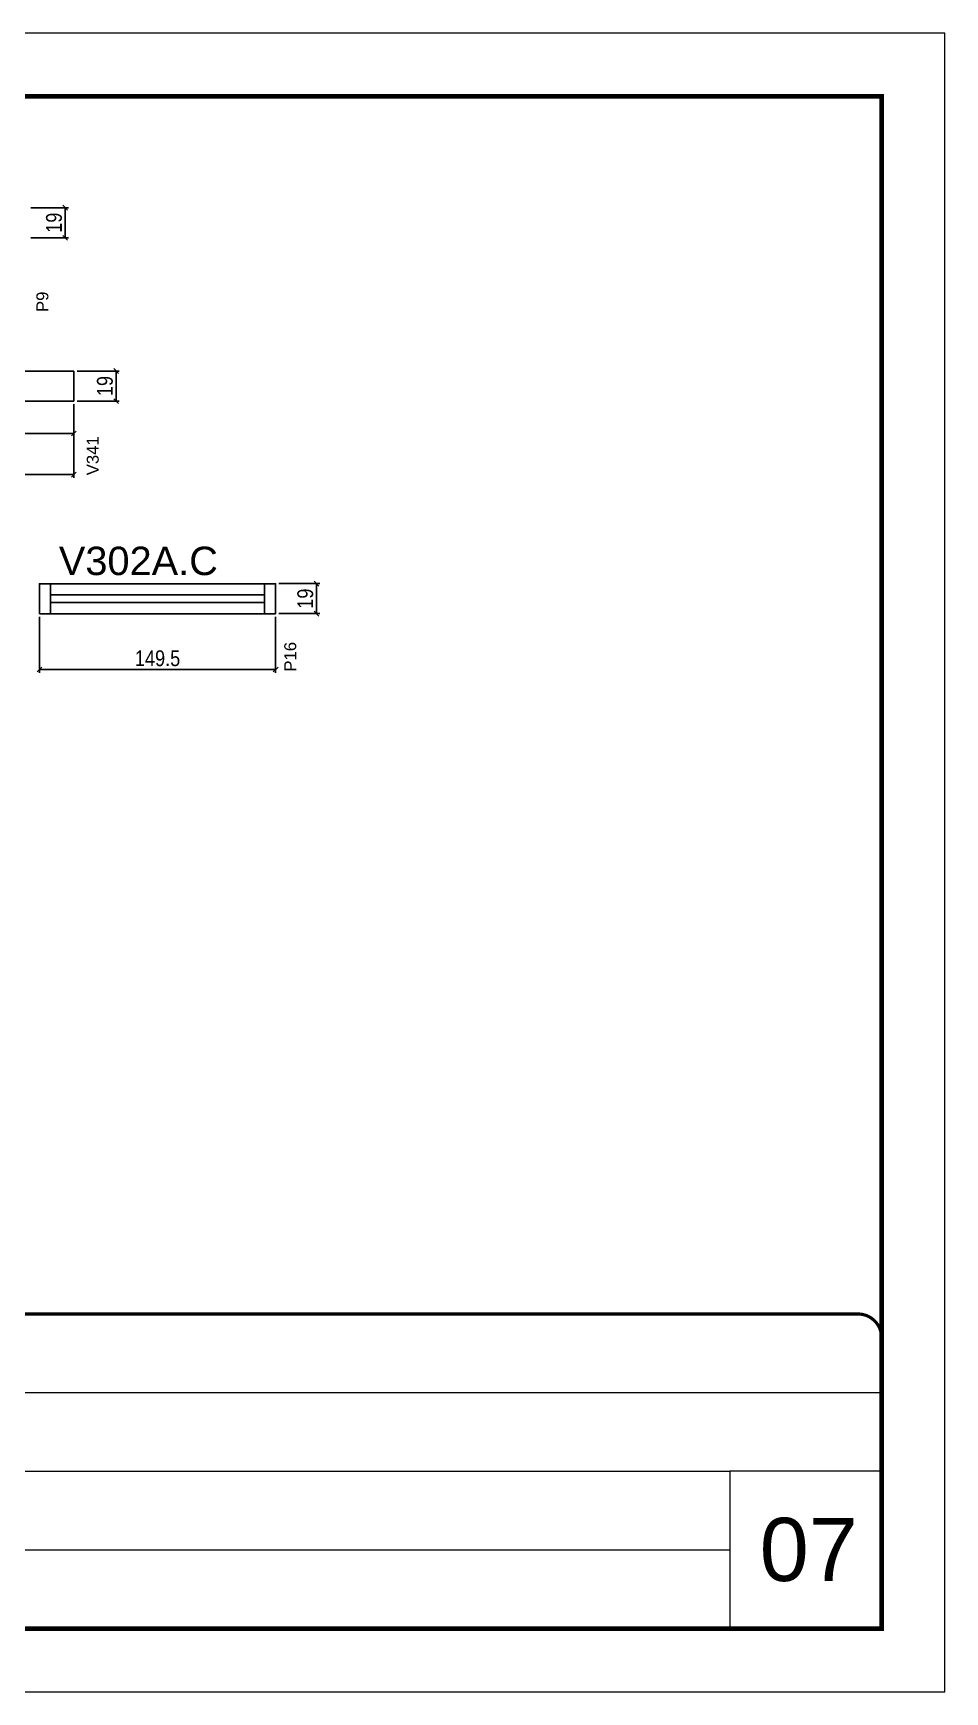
# Model space of a CAD drawing. Extents: x -3394 to 16474, y 3662 to 14397.
# Drawn here: x 8350 to 8927, y 12198 to 13248 of the extents above; entities that cross this region are included whole.
import ezdxf

# ---------------------------------------------------------------- set-up
doc = ezdxf.new("R2010")
doc.units = 0
doc.linetypes.add('CONTINUO', pattern=[0])
doc.linetypes.add('DASHED', pattern=[0.75, 0.5, -0.25])
doc.layers.get('0').update_dxf_attribs({"linetype": 'CONTINUOUS'})
doc.layers.get('Defpoints').update_dxf_attribs({"linetype": 'CONTINUOUS'})
for name, color, linetype, lineweight in [('CARIMBO', 255, 'CONTINUOUS', 9), ('Folhas', 255, 'CONTINUOUS', 9), ('SARRAFO DE PRESSAO', 251, 'DASHED', 9)]:
    doc.layers.add(name, color=color, linetype=linetype, lineweight=lineweight)
for name, color, linetype in [('COTA', 241, 'CONTINUOUS'), ('NOMENCLATURA', 7, 'CONTINUOUS'), ('Painéis', 200, 'CONTINUOUS'), ('SARR_2.2x7', 40, 'CONTINUOUS')]:
    doc.layers.add(name, color=color, linetype=linetype)
doc.styles.add('ARIAL', font='arial.ttf')
doc.styles.add('COTA TECNICA', font='techl___.ttf', dxfattribs={"height": 10})
doc.dimstyles.new('PAINEL', dxfattribs={"dimtxt": 10, "dimasz": 3, "dimexe": 3, "dimexo": 3, "dimgap": 3, "dimtad": 1, "dimdec": 1, "dimzin": 12, "dimdsep": 46, "dimtxsty": 'COTA TECNICA', "dimblk1": 'OBLIQUE', "dimblk2": 'OBLIQUE', "dimsah": 1, "dimcen": 0.9, "dimclrd": 4, "dimclre": 4, "dimclrt": 240, "dimadec": 1, "dimazin": 3, "dimtfac": 1, "dimtdec": 1, "dimtmove": 0, "dimatfit": 3, "dimfxl": 1, "dimtolj": 1, "dimtzin": 12, "dimarcsym": 0})

# ---------------------------------------------------------------- blocks, each defined once
blk = doc.blocks.new('9999999999')
at = {"color": 30, "linetype": 'CONTINUO'}
for p, q in [((98564.6, 34379.6), (99584, 34379.6)), ((98564.6, 34329.8), (99488, 34329.8)), ((99584, 34329.8), (99488, 34329.8)), ((99488, 34329.8), (99488, 34230.2)), ((98564.6, 34280), (99488, 34280))]:
    blk.add_line(p, q, dxfattribs=at)
at = {"color": 30, "linetype": 'CONTINUO', "const_width": 2}
blk.add_lwpolyline([(99584, 34230.2), (99584, 34414.4, 0.414214), (99569, 34429.4), (98229, 34429.4, 0.414214), (98214, 34414.4), (98214, 34245.2, 0.414214), (98229, 34230.2), (99584, 34230.2)], format="xyb", dxfattribs=at)
at = {"layer": 'Folhas'}
blk.add_lwpolyline([(98139, 34190.2), (99624, 34190.2), (99624, 35240.2), (98139, 35240.2)], close=True, dxfattribs=at)
at = {"layer": 'Folhas', "color": 30, "const_width": 3}
blk.add_lwpolyline([(98214, 34230.2), (99584, 34230.2), (99584, 35200.2), (98214, 35200.2)], close=True, dxfattribs=at)
blk = doc.blocks.new('_Oblique')
at = {"color": 0, "linetype": 'ByBlock', "lineweight": -2}
blk.add_line((-0.5, -0.5), (0.5, 0.5), dxfattribs=at)
blk = doc.blocks.new('*D60')
at = {"layer": 'COTA', "color": 4, "linetype": 'Continuous', "lineweight": -2, "transparency": 16777216}
for p, q in [((8349, 13137.5), (8372.7, 13137.5)), ((8370.7, 13118.5), (8370.7, 13137.5)), ((8349, 13118.5), (8372.7, 13118.5))]:
    blk.add_line(p, q, dxfattribs=at)
at = {"layer": 'Defpoints', "color": 0, "linetype": 'Continuous', "transparency": 16777216}
for p in [(8347, 13137.5), (8370.7, 13137.5), (8347, 13118.5)]:
    blk.add_point(p, dxfattribs=at)
at = {"layer": 'COTA', "color": 4, "linetype": 'Continuous', "lineweight": -2, "transparency": 16777216, "xscale": 3, "yscale": 3, "zscale": 3}
for p, rotation in [((8370.7, 13137.5), 90), ((8370.7, 13118.5), 270)]:
    blk.add_blockref('_Oblique', p, dxfattribs=dict(at, rotation=rotation))
at = {"layer": 'COTA', "color": 240, "linetype": 'Continuous', "transparency": 16777216, "insert": (8363.6, 13128), "char_height": 10, "attachment_point": 5, "rotation": 90, "style": 'COTA TECNICA'}
blk.add_mtext('\\A1;19', dxfattribs=at)
blk = doc.blocks.new('*D64')
at = {"layer": 'COTA', "color": 4, "linetype": 'Continuous', "lineweight": -2, "transparency": 16777216}
for p, q in [((8132.2, 13013.1), (8132.2, 12992.6)), ((8376.2, 13013.1), (8376.2, 12992.6)), ((8376.2, 12994.6), (8132.2, 12994.6))]:
    blk.add_line(p, q, dxfattribs=at)
at = {"layer": 'Defpoints', "color": 0, "linetype": 'Continuous', "transparency": 16777216}
for p in [(8132.2, 13015.1), (8376.2, 13015.1), (8132.2, 12994.6)]:
    blk.add_point(p, dxfattribs=at)
at = {"layer": 'COTA', "color": 4, "linetype": 'Continuous', "lineweight": -2, "transparency": 16777216, "xscale": 3, "yscale": 3, "zscale": 3, "rotation": 180}
blk.add_blockref('_Oblique', (8132.2, 12994.6), dxfattribs=at)
at = {"layer": 'COTA', "color": 4, "linetype": 'Continuous', "lineweight": -2, "transparency": 16777216, "xscale": 3, "yscale": 3, "zscale": 3}
blk.add_blockref('_Oblique', (8376.2, 12994.6), dxfattribs=at)
at = {"layer": 'COTA', "color": 240, "linetype": 'Continuous', "transparency": 16777216, "insert": (8254.2, 13001.7), "char_height": 10, "attachment_point": 5, "style": 'COTA TECNICA'}
blk.add_mtext('\\A1;244', dxfattribs=at)
blk = doc.blocks.new('*D66')
at = {"layer": 'COTA', "color": 4, "linetype": 'Continuous', "lineweight": -2, "transparency": 16777216}
for p, q in [((7951.2, 13013.1), (7951.2, 12966.5)), ((8376.2, 13013.1), (8376.2, 12966.5)), ((8376.2, 12968.5), (7951.2, 12968.5))]:
    blk.add_line(p, q, dxfattribs=at)
at = {"layer": 'Defpoints', "color": 0, "linetype": 'Continuous', "transparency": 16777216}
for p in [(7951.2, 13015.1), (8376.2, 13015.1), (7951.2, 12968.5)]:
    blk.add_point(p, dxfattribs=at)
at = {"layer": 'COTA', "color": 4, "linetype": 'Continuous', "lineweight": -2, "transparency": 16777216, "xscale": 3, "yscale": 3, "zscale": 3, "rotation": 180}
blk.add_blockref('_Oblique', (7951.2, 12968.5), dxfattribs=at)
at = {"layer": 'COTA', "color": 4, "linetype": 'Continuous', "lineweight": -2, "transparency": 16777216, "xscale": 3, "yscale": 3, "zscale": 3}
blk.add_blockref('_Oblique', (8376.2, 12968.5), dxfattribs=at)
at = {"layer": 'COTA', "color": 240, "linetype": 'Continuous', "transparency": 16777216, "insert": (8163.7, 12975.6), "char_height": 10, "attachment_point": 5, "style": 'COTA TECNICA'}
blk.add_mtext('\\A1;425', dxfattribs=at)
blk = doc.blocks.new('*D68')
at = {"layer": 'COTA', "color": 4, "linetype": 'Continuous', "lineweight": -2, "transparency": 16777216}
for p, q in [((8378.2, 13034.1), (8404.9, 13034.1)), ((8402.9, 13034.1), (8402.9, 13015.1)), ((8378.2, 13015.1), (8404.9, 13015.1))]:
    blk.add_line(p, q, dxfattribs=at)
at = {"layer": 'Defpoints', "color": 0, "linetype": 'Continuous', "transparency": 16777216}
for p in [(8376.2, 13034.1), (8376.2, 13015.1), (8402.9, 13015.1)]:
    blk.add_point(p, dxfattribs=at)
at = {"layer": 'COTA', "color": 4, "linetype": 'Continuous', "lineweight": -2, "transparency": 16777216, "xscale": 3, "yscale": 3, "zscale": 3}
for p, rotation in [((8402.9, 13034.1), 90), ((8402.9, 13015.1), 270)]:
    blk.add_blockref('_Oblique', p, dxfattribs=dict(at, rotation=rotation))
at = {"layer": 'COTA', "color": 240, "linetype": 'Continuous', "transparency": 16777216, "insert": (8395.8, 13024.6), "char_height": 10, "attachment_point": 5, "rotation": 90, "style": 'COTA TECNICA'}
blk.add_mtext('\\A1;19', dxfattribs=at)
blk = doc.blocks.new('*D75')
at = {"layer": 'COTA', "color": 4, "linetype": 'Continuous', "lineweight": -2, "transparency": 16777216}
for p, q in [((8505.8, 12899.5), (8531.7, 12899.5)), ((8529.7, 12899.5), (8529.7, 12880.5)), ((8505.8, 12880.5), (8531.7, 12880.5))]:
    blk.add_line(p, q, dxfattribs=at)
at = {"layer": 'Defpoints', "color": 0, "linetype": 'Continuous', "transparency": 16777216}
for p in [(8503.8, 12899.5), (8503.8, 12880.5), (8529.7, 12880.5)]:
    blk.add_point(p, dxfattribs=at)
at = {"layer": 'COTA', "color": 4, "linetype": 'Continuous', "lineweight": -2, "transparency": 16777216, "xscale": 3, "yscale": 3, "zscale": 3}
for p, rotation in [((8529.7, 12899.5), 90), ((8529.7, 12880.5), 270)]:
    blk.add_blockref('_Oblique', p, dxfattribs=dict(at, rotation=rotation))
at = {"layer": 'COTA', "color": 240, "linetype": 'Continuous', "transparency": 16777216, "insert": (8522.6, 12890), "char_height": 10, "attachment_point": 5, "rotation": 90, "style": 'COTA TECNICA'}
blk.add_mtext('\\A1;19', dxfattribs=at)
blk = doc.blocks.new('*D76')
at = {"layer": 'COTA', "color": 4, "linetype": 'Continuous', "lineweight": -2, "transparency": 16777216}
for p, q in [((8354.4, 12878.5), (8354.4, 12843.1)), ((8503.8, 12878.5), (8503.8, 12843.1)), ((8503.8, 12845.1), (8354.4, 12845.1))]:
    blk.add_line(p, q, dxfattribs=at)
at = {"layer": 'Defpoints', "color": 0, "linetype": 'Continuous', "transparency": 16777216}
for p in [(8354.4, 12880.5), (8503.8, 12880.5), (8354.4, 12845.1)]:
    blk.add_point(p, dxfattribs=at)
at = {"layer": 'COTA', "color": 4, "linetype": 'Continuous', "lineweight": -2, "transparency": 16777216, "xscale": 3, "yscale": 3, "zscale": 3, "rotation": 180}
blk.add_blockref('_Oblique', (8354.4, 12845.1), dxfattribs=at)
at = {"layer": 'COTA', "color": 4, "linetype": 'Continuous', "lineweight": -2, "transparency": 16777216, "xscale": 3, "yscale": 3, "zscale": 3}
blk.add_blockref('_Oblique', (8503.8, 12845.1), dxfattribs=at)
at = {"layer": 'COTA', "color": 240, "linetype": 'Continuous', "transparency": 16777216, "insert": (8429.1, 12852.2), "char_height": 10, "attachment_point": 5, "style": 'COTA TECNICA'}
blk.add_mtext('\\A1;149.5', dxfattribs=at)

msp = doc.modelspace()

# ---------------------------------------------------------------- linework, layer by layer
at = {"layer": 'Painéis', "linetype": 'Continuous'}
for p, q in [((8376.15, 13034.11), (7951.15, 13034.11)), ((8376.15, 13015.11), (8376.15, 13034.11)), ((7951.15, 13015.11), (8376.15, 13015.11))]:
    msp.add_line(p, q, dxfattribs=at)
msp.add_lwpolyline([(8354.35, 12880.47), (8503.82, 12880.47), (8503.82, 12899.47), (8354.35, 12899.47)], close=True, dxfattribs=at)
at = {"layer": 'SARR_2.2x7', "ltscale": 25}
for p, q in [((8361.35, 12899.47), (8361.35, 12880.47)), ((8496.82, 12880.47), (8496.82, 12899.47)), ((8496.82, 12892.47), (8361.35, 12892.47)), ((8361.35, 12887.47), (8496.82, 12887.47))]:
    msp.add_line(p, q, dxfattribs=at)

# ---------------------------------------------------------------- block references
at = {"layer": 'SARRAFO DE PRESSAO', "color": 6, "linetype": 'ByBlock'}
msp.add_blockref('9999999999', (-90696.77, -21992.23), dxfattribs=at)

# ---------------------------------------------------------------- texts
at = {"layer": 'CARIMBO', "style": 'ARIAL'}
msp.add_text('07', height=40, dxfattribs=at).set_placement((8810.07, 12268.12))
at = {"layer": 'NOMENCLATURA', "linetype": 'Continuous', "style": 'ARIAL'}
for s, p in [('P9', (8359.99, 13071.45)), ('V341', (8391.85, 12968.1)), ('P16', (8516.83, 12843.8))]:
    msp.add_text(s, height=7.567, rotation=90, dxfattribs=at).set_placement(p)
msp.add_text('V302A.C', height=18, dxfattribs=at).set_placement((8366.64, 12904.91))

# ---------------------------------------------------------------- dimensions: what is measured, and where the dimension line sits
at = {"layer": 'COTA', "linetype": 'Continuous'}
for base, p1, p2, angle, picture, middle in [((8370.68, 13137.46), (8347, 13118.46), (8347, 13137.46), 90, '*D60', (8363.59, 13127.96)), ((8402.86, 13015.11), (8376.15, 13034.11), (8376.15, 13015.11), 90, '*D68', (8395.78, 13024.61)), ((7951.15, 12968.5), (8376.15, 13015.11), (7951.15, 13015.11), 180, '*D66', (8163.65, 12975.61)), ((8132.15, 12994.64), (8376.15, 13015.11), (8132.15, 13015.11), 180, '*D64', (8254.15, 13001.72)), ((8529.69, 12880.47), (8503.82, 12899.47), (8503.82, 12880.47), 90, '*D75', (8522.6, 12889.97))]:
    dim = msp.add_linear_dim(base=base, p1=p1, p2=p2, angle=angle, dimstyle='PAINEL', override={"dimexe": 2, "dimexo": 2, "dimgap": 2, "dimadec": 8, "dimtix": 1, "dimatfit": 2, "dimldrblk": 'Oblique'}, dxfattribs=at)
    dim.commit()
    dim.dimension.update_dxf_attribs({"geometry": picture, "text_midpoint": middle})
dim = msp.add_linear_dim(base=(8354.35, 12845.09), p1=(8503.82, 12880.47), p2=(8354.35, 12880.47), dimstyle='PAINEL', override={"dimexe": 2, "dimexo": 2, "dimgap": 2, "dimadec": 8, "dimtix": 1, "dimatfit": 2, "dimldrblk": 'Oblique'}, dxfattribs=at)
dim.commit()
dim.dimension.update_dxf_attribs({"geometry": '*D76', "text_midpoint": (8429.08, 12852.23)})

doc.saveas('drawing.dxf')
